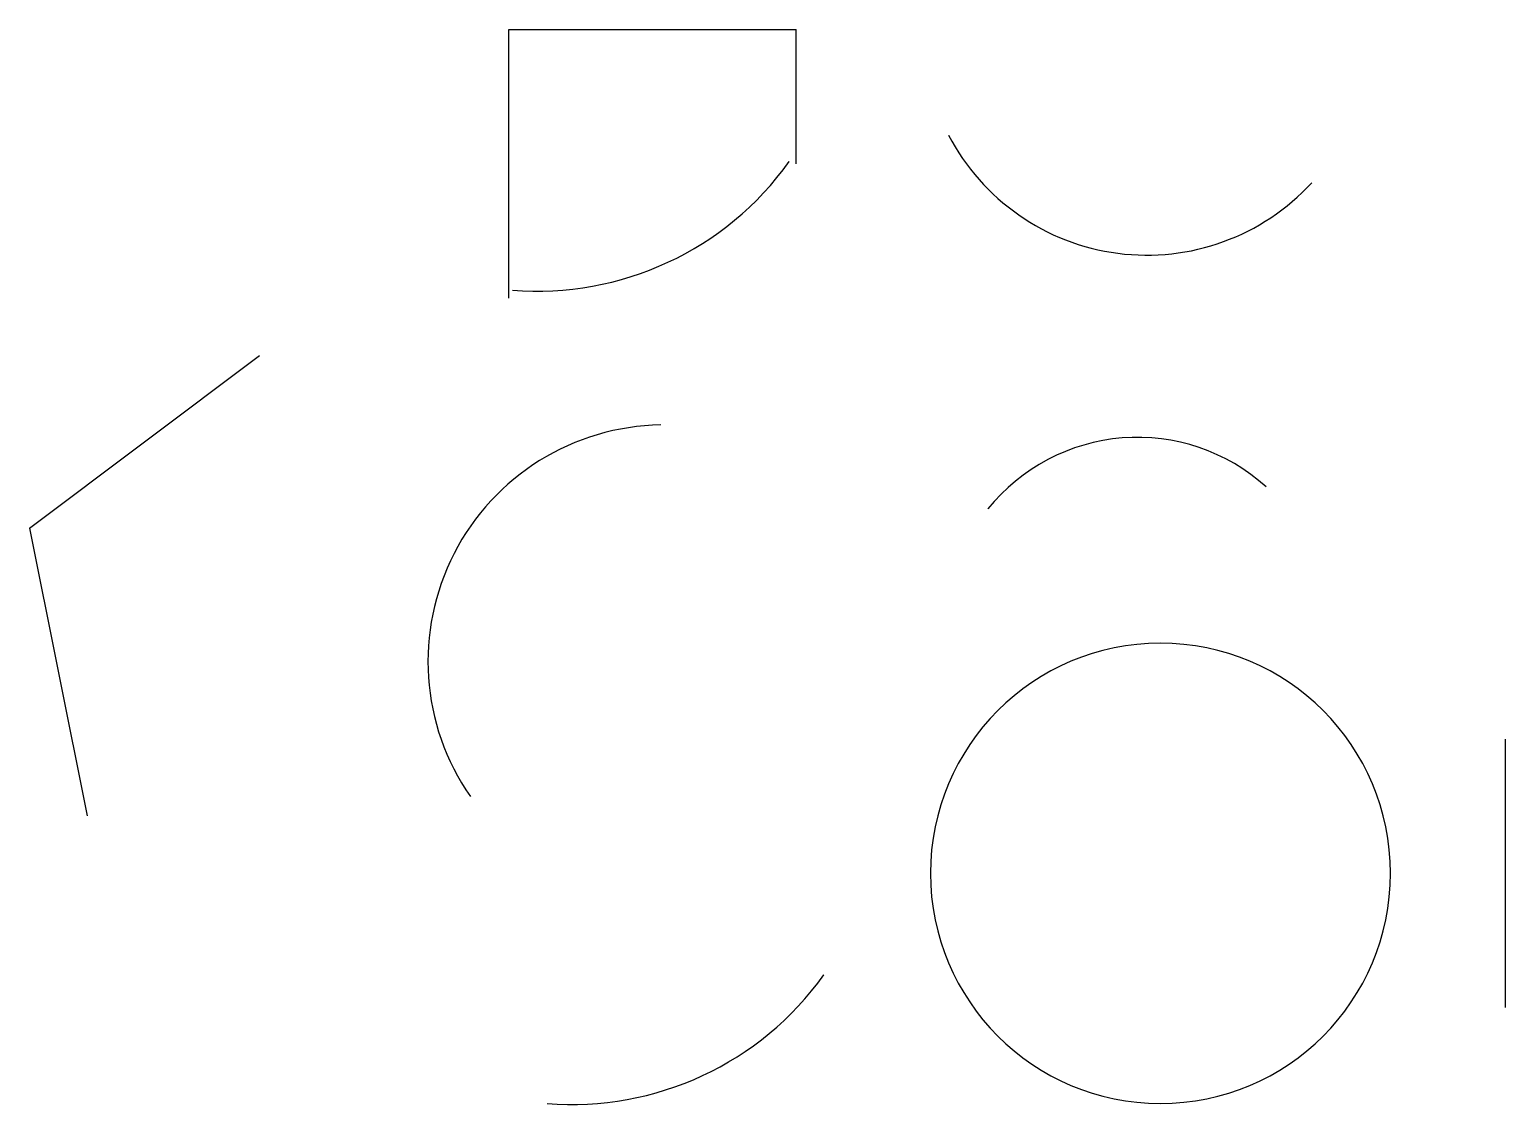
# Model space of a CAD drawing. Extents: x 42.5 to 81, y 37 to 65.
import ezdxf

# ---------------------------------------------------------------- set-up
doc = ezdxf.new("R2010")
doc.units = 0
doc.layers.add('gm3', color=1, linetype='CONTINUOUS')

msp = doc.modelspace()

# ---------------------------------------------------------------- linework, layer by layer
at = {"layer": 'gm3', "color": 1}
for points in [[(55.00011, 65.00013), (62.500125, 65.00013)], [(55.00011, 58.000116), (55.00011, 65.00013)], [(62.500125, 61.500123), (62.500125, 65.00013)], [(42.500085, 52.000104), (48.500097, 56.500113)], [(42.500085, 52.000104), (44.000088, 44.500089)], [(81.000162, 39.500079), (81.000162, 46.500093)]]:
    msp.add_lwpolyline(points, dxfattribs=at)
for points in [[(66.472033, 62.247424), (66.472033, 62.247424), (66.472033, 62.247424, 0.519306), (75.947852, 61.007422), (75.947852, 61.007422)], [(55.09801, 58.206516), (55.09801, 58.206516), (55.09801, 58.206516, 0.263732), (62.316925, 61.559523), (62.316925, 61.559523)], [(58.967018, 54.690109), (58.967018, 54.690109), (58.967018, 54.690109, 0.60081), (54.000108, 45.00009), (54.000108, 45.00009)], [(74.75465, 53.078206), (74.75465, 53.078206), (74.75465, 53.078206, 0.430782), (67.500135, 52.500105), (67.500135, 52.500105)], [(78.000156, 43.000086), (78.000156, 43.000086), (78.000156, 43.000086, 1), (66.000132, 43.000086), (66.000132, 43.000086), (66.000132, 43.000086, 1), (78.000156, 43.000086), (78.000156, 43.000086)], [(56.000112, 37.000074), (56.000112, 37.000074), (56.000112, 37.000074, 0.263732), (63.219026, 40.353081), (63.219026, 40.353081)]]:
    msp.add_lwpolyline(points, format="xyb", dxfattribs=at)

doc.saveas('drawing.dxf')
